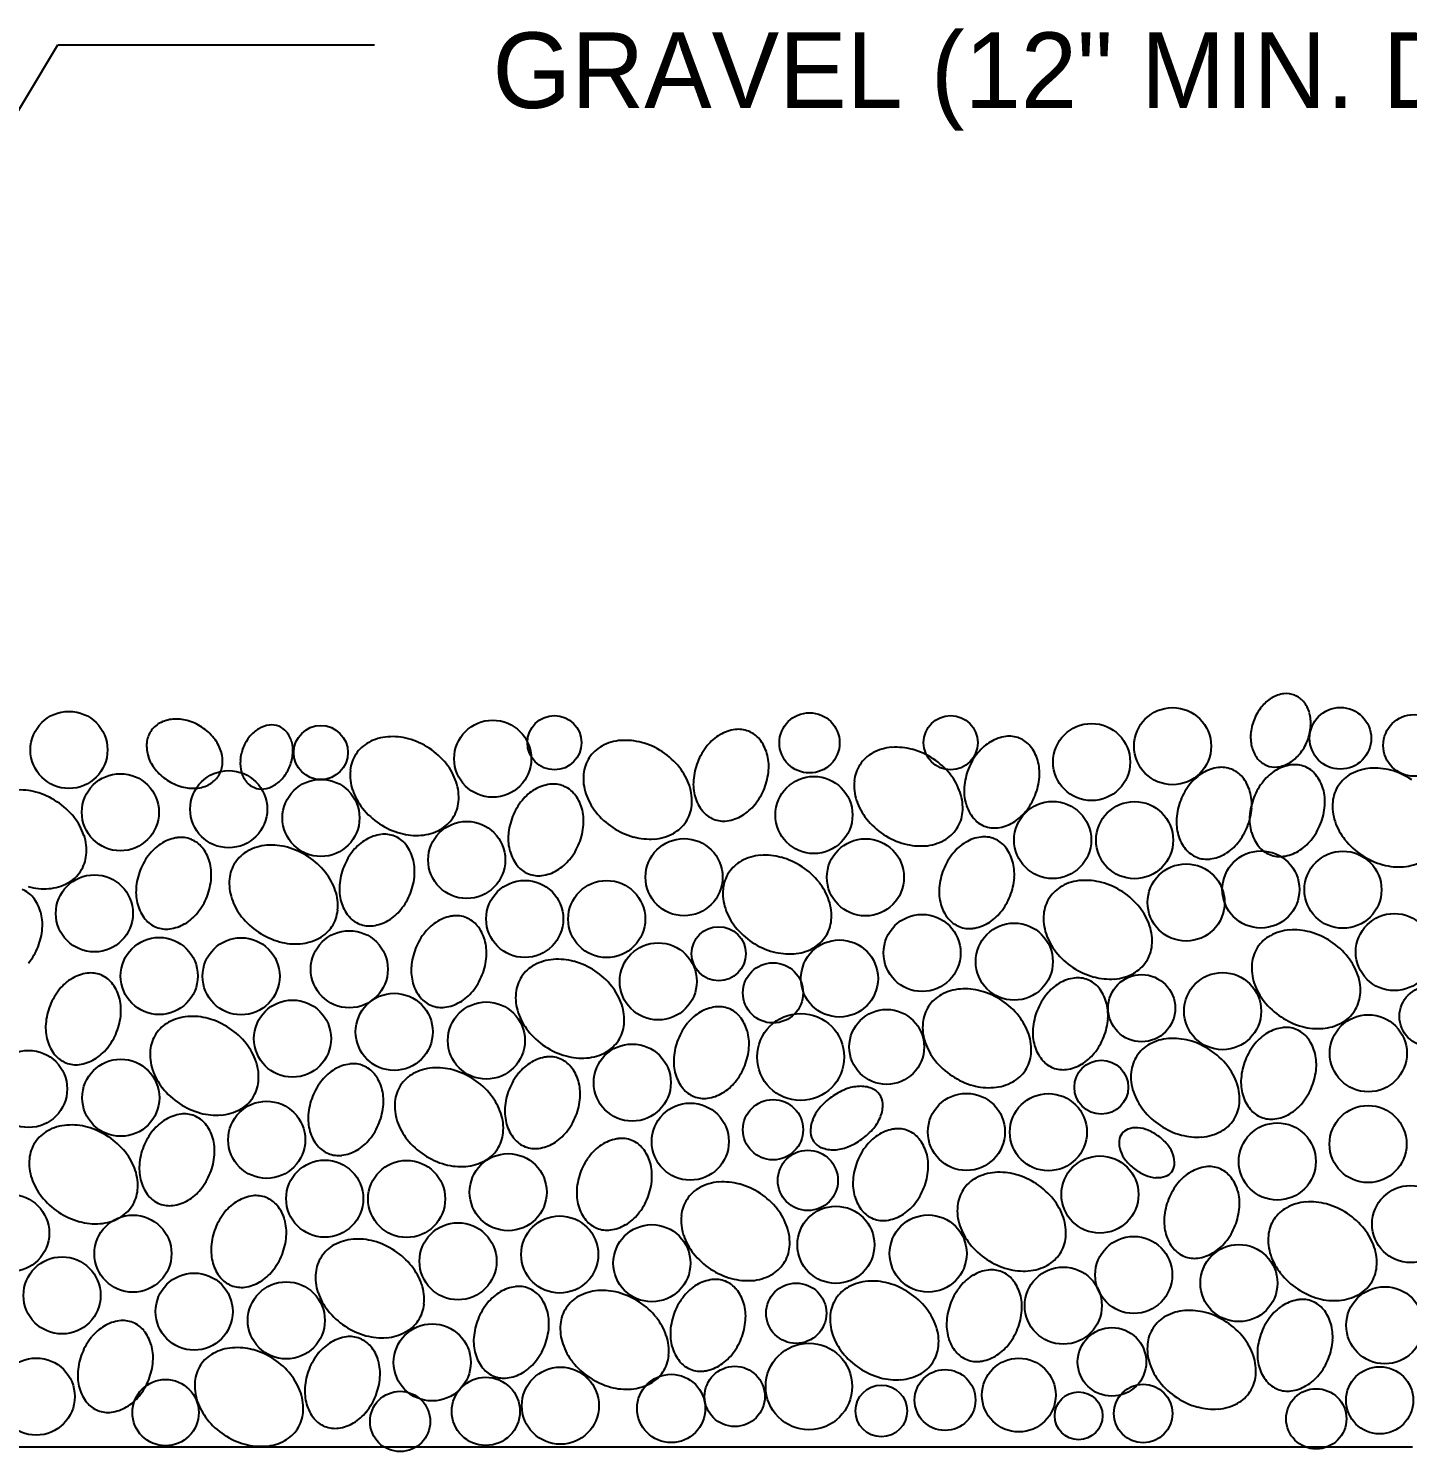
# Paper-space layout 'ESC' of a CAD drawing. Header units: feet, sheet in inches. Extents: x -1.2 to 33.8, y 0.1 to 22.9.
# Drawn here: x 28.803 to 29.802, y 20.035 to 21.064 of the extents above; entities that cross this region are included whole.
import ezdxf

# ---------------------------------------------------------------- set-up
doc = ezdxf.new("R2010")
doc.units = ezdxf.units.FT
doc.header["$MEASUREMENT"] = 0
doc.layers.add('TBLK', color=7, linetype='Continuous')
doc.styles.add('LEROY', font='leroy.shx')

# ---------------------------------------------------------------- blocks, each defined once
blk = doc.blocks.new('ESC DET')
at = {"layer": 'TBLK'}
for p, q in [((30.2502, 21.1832), (30.4774, 21.5611)), ((30.4774, 21.5611), (30.7065, 21.5611)), ((31.4579, 20.5464), (29.067, 20.5464))]:
    blk.add_line(p, q, dxfattribs=at)
for centre, radius in [((30.4854, 21.0509), 0.0279), ((31.0214, 21.056), 0.0218), ((31.2842, 21.0536), 0.0279), ((31.4057, 21.0593), 0.0223), ((30.6677, 21.049), 0.0196), ((30.7921, 21.0445), 0.0279), ((30.8368, 21.0561), 0.0196), ((31.1236, 21.0561), 0.0196), ((31.2256, 21.0421), 0.0279), ((31.459, 21.0542), 0.0223), ((30.5226, 21.0058), 0.0279), ((30.601, 21.008), 0.0279), ((30.6678, 21.0017), 0.0279), ((31.0246, 21.0038), 0.0279), ((31.1974, 20.9857), 0.0279), ((31.2567, 20.9856), 0.0279), ((30.7733, 20.9713), 0.0279), ((30.9306, 20.9588), 0.0279), ((31.0619, 20.9587), 0.0279), ((31.3481, 20.9499), 0.0279), ((31.4075, 20.9497), 0.0279), ((31.294, 20.9405), 0.0279), ((30.5038, 20.9326), 0.0279), ((30.8153, 20.9286), 0.0279), ((30.8746, 20.9285), 0.0279), ((30.9557, 20.9034), 0.0196), ((31.1029, 20.904), 0.0279), ((31.1696, 20.8977), 0.0279), ((31.4447, 20.9046), 0.0279), ((30.5507, 20.8873), 0.0279), ((30.61, 20.8871), 0.0279), ((30.6883, 20.8922), 0.0279), ((31.0431, 20.8855), 0.0279), ((30.9119, 20.8834), 0.0279), ((30.995, 20.8751), 0.0218), ((31.2618, 20.864), 0.0243), ((31.3204, 20.8619), 0.0279), ((30.7208, 20.8469), 0.0279), ((31.4702, 20.8581), 0.0218), ((30.6472, 20.842), 0.0279), ((30.7875, 20.8406), 0.0279), ((31.0773, 20.836), 0.0271), ((31.015, 20.8287), 0.0315), ((31.4259, 20.8314), 0.0279), ((30.4562, 20.8056), 0.0279), ((30.8931, 20.8102), 0.0279), ((30.5229, 20.7992), 0.0279), ((31.2326, 20.8068), 0.0195), ((31.135, 20.7745), 0.0279), ((31.1943, 20.7743), 0.0279), ((30.6285, 20.7688), 0.0279), ((30.9351, 20.7675), 0.0279), ((30.995, 20.7761), 0.0218), ((31.4257, 20.7657), 0.0279), ((31.36, 20.7531), 0.0279), ((30.8033, 20.7309), 0.0279), ((31.0202, 20.7394), 0.0218), ((30.6705, 20.7262), 0.0279), ((30.7298, 20.726), 0.0279), ((31.2316, 20.7292), 0.0279), ((30.4432, 20.7013), 0.0279), ((31.4565, 20.7078), 0.0279), ((31.0405, 20.6928), 0.0279), ((30.5317, 20.6864), 0.0279), ((30.767, 20.6809), 0.0279), ((30.8406, 20.6858), 0.0279), ((30.9073, 20.6795), 0.0279), ((31.1073, 20.6865), 0.0279), ((31.2561, 20.671), 0.0279), ((31.3322, 20.6651), 0.0279), ((30.4804, 20.6562), 0.0279), ((31.2051, 20.6488), 0.0279), ((30.576, 20.6445), 0.0279), ((30.6427, 20.6381), 0.0279), ((31.0118, 20.6433), 0.0218), ((31.4378, 20.6346), 0.0279), ((30.7483, 20.6077), 0.0279), ((31.2403, 20.6081), 0.0248), ((31.021, 20.5903), 0.0313), ((30.4617, 20.583), 0.0279), ((30.8411, 20.5764), 0.0279), ((30.9673, 20.5831), 0.0218), ((31.1729, 20.5841), 0.0267), ((31.4341, 20.5803), 0.0243), ((30.5553, 20.5714), 0.024), ((30.7871, 20.5723), 0.0247), ((30.9213, 20.5744), 0.0247), ((31.1195, 20.5805), 0.022), ((30.7251, 20.565), 0.0218), ((31.0734, 20.5726), 0.0187), ((31.2162, 20.5691), 0.0173), ((31.2629, 20.5708), 0.0212), ((31.3882, 20.5669), 0.0218)]:
    blk.add_circle(centre, radius, dxfattribs=at)
for centre, radius, start, end in [((31.3705, 21.0644), 0.0281, 121.1501, 140.8811), ((31.3675, 21.0695), 0.0222, 96.9668, 121.1501), ((31.3667, 21.0757), 0.0159, 68.3117, 96.9668), ((31.3667, 21.0757), 0.0159, 39.6566, 68.3117), ((31.3766, 21.0594), 0.036, 140.8811, 158.3117), ((31.3619, 21.0717), 0.0222, 15.4734, 39.6566), ((31.3561, 21.0701), 0.0281, 355.7424, 15.4734), ((30.5596, 21.0544), 0.018, 118.6246, 146.5917), ((30.5626, 21.049), 0.0242, 94.5496, 118.6246), ((30.563, 21.0432), 0.03, 74.4989, 94.5496), ((30.561, 21.036), 0.0375, 56.5917, 74.4989), ((30.561, 21.036), 0.0375, 38.6845, 56.5917), ((30.6328, 21.0496), 0.0194, 96.9668, 121.1501), ((30.6321, 21.0551), 0.0139, 68.3117, 96.9668), ((30.6321, 21.0551), 0.0139, 39.6566, 68.3117), ((31.3766, 21.0594), 0.036, 158.3117, 175.7424), ((31.3483, 21.0707), 0.036, 338.3117, 355.7424), ((30.5596, 21.0544), 0.018, 146.5917, 174.5588), ((30.5669, 21.0407), 0.03, 18.6338, 38.6845), ((30.6408, 21.0409), 0.0315, 140.8811, 158.3117), ((30.6355, 21.0452), 0.0246, 121.1501, 140.8811), ((30.6279, 21.0516), 0.0194, 15.4734, 39.6566), ((30.6229, 21.0502), 0.0246, 355.7424, 15.4734), ((30.7189, 21.0259), 0.0346, 94.5496, 118.6246), ((30.7196, 21.0177), 0.0428, 74.4989, 94.5496), ((30.7167, 21.0073), 0.0536, 56.5917, 74.4989), ((30.8877, 21.0233), 0.0346, 94.5496, 118.6246), ((30.8884, 21.015), 0.0428, 74.4989, 94.5496), ((30.9747, 21.0318), 0.0352, 121.1501, 140.8811), ((30.9709, 21.0381), 0.0277, 96.9668, 121.1501), ((30.9699, 21.0459), 0.0199, 68.3117, 96.9668), ((30.9699, 21.0459), 0.0199, 39.6566, 68.3117), ((30.9639, 21.0409), 0.0277, 15.4734, 39.6566), ((31.1707, 21.0267), 0.0352, 121.1501, 140.8811), ((31.1669, 21.0331), 0.0277, 96.9668, 121.1501), ((31.1659, 21.0409), 0.0199, 68.3117, 96.9668), ((31.1659, 21.0409), 0.0199, 39.6566, 68.3117), ((31.3688, 21.06), 0.0281, 175.7424, 195.4734), ((31.3483, 21.0707), 0.036, 320.8811, 338.3117), ((30.5658, 21.0538), 0.0242, 174.5588, 198.6338), ((30.5724, 21.0425), 0.0242, 354.5588, 18.6338), ((30.6408, 21.0409), 0.0315, 158.3117, 175.7424), ((30.616, 21.0507), 0.0315, 338.3117, 355.7424), ((30.7147, 21.0337), 0.0258, 146.5917, 174.5588), ((30.7147, 21.0337), 0.0258, 118.6246, 146.5917), ((30.7167, 21.0073), 0.0536, 38.6845, 56.5917), ((30.8835, 21.031), 0.0258, 118.6246, 146.5917), ((30.8855, 21.0047), 0.0536, 56.5917, 74.4989), ((30.8855, 21.0047), 0.0536, 38.6845, 56.5917), ((30.9823, 21.0256), 0.045, 140.8811, 158.3117), ((30.9567, 21.0389), 0.0352, 355.7424, 15.4734), ((31.0795, 21.026), 0.0258, 118.6246, 146.5917), ((31.0837, 21.0183), 0.0346, 94.5496, 118.6246), ((31.0844, 21.01), 0.0428, 74.4989, 94.5496), ((31.0815, 20.9997), 0.0536, 56.5917, 74.4989), ((31.1783, 21.0206), 0.045, 140.8811, 158.3117), ((31.1599, 21.0359), 0.0277, 15.4734, 39.6566), ((31.3631, 21.0584), 0.0222, 195.4734, 219.6566), ((31.3544, 21.0657), 0.0281, 301.1501, 320.8811), ((30.5712, 21.0556), 0.03, 198.6338, 218.6845), ((30.5771, 21.0604), 0.0375, 218.6845, 236.5917), ((30.5785, 21.0419), 0.018, 326.5917, 354.5588), ((30.634, 21.0414), 0.0246, 175.7424, 195.4734), ((30.616, 21.0507), 0.0315, 320.8811, 338.3117), ((30.7251, 21.0141), 0.0428, 18.6338, 38.6845), ((30.8835, 21.031), 0.0258, 146.5917, 174.5588), ((30.8939, 21.0114), 0.0428, 18.6338, 38.6845), ((30.9823, 21.0256), 0.045, 158.3117, 175.7424), ((30.9469, 21.0396), 0.045, 338.3117, 355.7424), ((31.0795, 21.026), 0.0258, 146.5917, 174.5588), ((31.0815, 20.9997), 0.0536, 38.6845, 56.5917), ((31.1783, 21.0206), 0.045, 158.3117, 175.7424), ((31.1527, 21.0339), 0.0352, 355.7424, 15.4734), ((31.3205, 21.0106), 0.0277, 96.9668, 121.1501), ((31.3195, 21.0184), 0.0199, 68.3117, 96.9668), ((31.3195, 21.0184), 0.0199, 39.6566, 68.3117), ((31.3582, 21.0544), 0.0159, 219.6566, 248.3117), ((31.3773, 21.0061), 0.0352, 121.1501, 140.8811), ((31.3582, 21.0544), 0.0159, 248.3117, 276.9668), ((31.3735, 21.0125), 0.0277, 96.9668, 121.1501), ((31.3575, 21.0606), 0.0222, 276.9668, 301.1501), ((31.3725, 21.0203), 0.0199, 68.3117, 96.9668), ((31.3725, 21.0203), 0.0199, 39.6566, 68.3117), ((31.4301, 21.0031), 0.0346, 94.5496, 118.6246), ((31.4307, 20.9949), 0.0428, 74.4989, 94.5496), ((31.4278, 20.9846), 0.0536, 56.5917, 74.4989), ((30.5771, 21.0604), 0.0375, 236.5917, 254.4989), ((30.5756, 21.0473), 0.0242, 274.5496, 298.6246), ((30.5785, 21.0419), 0.018, 298.6246, 326.5917), ((30.6289, 21.04), 0.0194, 195.4734, 219.6566), ((30.6247, 21.0365), 0.0139, 219.6566, 248.3117), ((30.6213, 21.0464), 0.0246, 301.1501, 320.8811), ((30.7235, 21.0328), 0.0346, 174.5588, 198.6338), ((30.7329, 21.0167), 0.0346, 354.5588, 18.6338), ((30.8369, 20.9985), 0.0277, 96.9668, 121.1501), ((30.8359, 21.0063), 0.0199, 68.3117, 96.9668), ((30.8923, 21.0302), 0.0346, 174.5588, 198.6338), ((30.9725, 21.0263), 0.0352, 175.7424, 195.4734), ((31.0883, 21.0252), 0.0346, 174.5588, 198.6338), ((31.0899, 21.0064), 0.0428, 18.6338, 38.6845), ((31.1429, 21.0346), 0.045, 338.3117, 355.7424), ((31.3319, 20.998), 0.045, 140.8811, 158.3117), ((31.3243, 21.0042), 0.0352, 121.1501, 140.8811), ((31.3135, 21.0134), 0.0277, 15.4734, 39.6566), ((31.3849, 20.9999), 0.045, 140.8811, 158.3117), ((31.3665, 21.0152), 0.0277, 15.4734, 39.6566), ((31.4258, 21.0109), 0.0258, 118.6246, 146.5917), ((30.4501, 20.9791), 0.0428, 74.4989, 94.5496), ((30.4472, 20.9687), 0.0536, 56.5917, 74.4989), ((30.5751, 21.0531), 0.03, 254.4989, 274.5496), ((30.6247, 21.0365), 0.0139, 248.3117, 276.9668), ((30.624, 21.0419), 0.0194, 276.9668, 301.1501), ((30.7313, 21.0355), 0.0428, 198.6338, 218.6845), ((30.8407, 20.9922), 0.0352, 121.1501, 140.8811), ((30.8359, 21.0063), 0.0199, 39.6566, 68.3117), ((30.8299, 21.0013), 0.0277, 15.4734, 39.6566), ((30.9001, 21.0328), 0.0428, 198.6338, 218.6845), ((30.9017, 21.014), 0.0346, 354.5588, 18.6338), ((30.9654, 21.0243), 0.0277, 195.4734, 219.6566), ((30.9469, 21.0396), 0.045, 320.8811, 338.3117), ((31.0977, 21.009), 0.0346, 354.5588, 18.6338), ((31.1685, 21.0213), 0.0352, 175.7424, 195.4734), ((31.1429, 21.0346), 0.045, 320.8811, 338.3117), ((31.3849, 20.9999), 0.045, 158.3117, 175.7424), ((31.3063, 21.0114), 0.0352, 355.7424, 15.4734), ((31.3593, 21.0133), 0.0352, 355.7424, 15.4734), ((31.4258, 21.0109), 0.0258, 146.5917, 174.5588), ((30.4472, 20.9687), 0.0536, 38.6845, 56.5917), ((30.7397, 21.0422), 0.0536, 218.6845, 236.5917), ((30.7417, 21.0159), 0.0258, 326.5917, 354.5588), ((30.8483, 20.986), 0.045, 140.8811, 158.3117), ((30.8227, 20.9993), 0.0352, 355.7424, 15.4734), ((30.9085, 21.0395), 0.0536, 218.6845, 236.5917), ((30.9105, 21.0132), 0.0258, 326.5917, 354.5588), ((30.9593, 21.0193), 0.0199, 219.6566, 248.3117), ((30.9545, 21.0335), 0.0352, 301.1501, 320.8811), ((31.0961, 21.0278), 0.0428, 198.6338, 218.6845), ((31.1065, 21.0082), 0.0258, 326.5917, 354.5588), ((31.1614, 21.0193), 0.0277, 195.4734, 219.6566), ((31.1505, 21.0285), 0.0352, 301.1501, 320.8811), ((31.3319, 20.998), 0.045, 158.3117, 175.7424), ((31.2966, 21.0121), 0.045, 338.3117, 355.7424), ((31.3495, 21.014), 0.045, 338.3117, 355.7424), ((31.4346, 21.0101), 0.0346, 174.5588, 198.6338), ((30.4556, 20.9754), 0.0428, 18.6338, 38.6845), ((30.7397, 21.0422), 0.0536, 236.5917, 254.4989), ((30.7417, 21.0159), 0.0258, 298.6246, 326.5917), ((30.8483, 20.986), 0.045, 158.3117, 175.7424), ((30.8129, 21), 0.045, 338.3117, 355.7424), ((30.9105, 21.0132), 0.0258, 298.6246, 326.5917), ((30.9593, 21.0193), 0.0199, 248.3117, 276.9668), ((30.9584, 21.0271), 0.0277, 276.9668, 301.1501), ((31.1045, 21.0345), 0.0536, 218.6845, 236.5917), ((31.1553, 21.0143), 0.0199, 219.6566, 248.3117), ((31.1553, 21.0143), 0.0199, 248.3117, 276.9668), ((31.1544, 21.0221), 0.0277, 276.9668, 301.1501), ((31.3222, 20.9987), 0.0352, 175.7424, 195.4734), ((31.2966, 21.0121), 0.045, 320.8811, 338.3117), ((31.3751, 21.0006), 0.0352, 175.7424, 195.4734), ((31.3495, 21.014), 0.045, 320.8811, 338.3117), ((31.4424, 21.0127), 0.0428, 198.6338, 218.6845), ((30.4635, 20.9781), 0.0346, 354.5588, 18.6338), ((30.5674, 20.9599), 0.0277, 96.9668, 121.1501), ((30.5664, 20.9677), 0.0199, 68.3117, 96.9668), ((30.5664, 20.9677), 0.0199, 39.6566, 68.3117), ((30.7185, 20.9559), 0.0352, 121.1501, 140.8811), ((30.7146, 20.9622), 0.0277, 96.9668, 121.1501), ((30.7137, 20.97), 0.0199, 68.3117, 96.9668), ((30.7137, 20.97), 0.0199, 39.6566, 68.3117), ((30.7368, 21.0318), 0.0428, 254.4989, 274.5496), ((30.7375, 21.0236), 0.0346, 274.5496, 298.6246), ((30.8385, 20.9867), 0.0352, 175.7424, 195.4734), ((30.9085, 21.0395), 0.0536, 236.5917, 254.4989), ((30.9056, 21.0292), 0.0428, 254.4989, 274.5496), ((30.9063, 21.0209), 0.0346, 274.5496, 298.6246), ((31.1045, 21.0345), 0.0536, 236.5917, 254.4989), ((31.1023, 21.0159), 0.0346, 274.5496, 298.6246), ((31.1065, 21.0082), 0.0258, 298.6246, 326.5917), ((31.1487, 20.9603), 0.0277, 96.9668, 121.1501), ((31.1478, 20.9681), 0.0199, 68.3117, 96.9668), ((31.1478, 20.9681), 0.0199, 39.6566, 68.3117), ((31.315, 20.9968), 0.0277, 195.4734, 219.6566), ((31.368, 20.9987), 0.0277, 195.4734, 219.6566), ((31.3571, 21.0078), 0.0352, 301.1501, 320.8811), ((31.4508, 21.0194), 0.0536, 218.6845, 236.5917), ((30.4722, 20.9772), 0.0258, 326.5917, 354.5588), ((30.5788, 20.9473), 0.045, 140.8811, 158.3117), ((30.5712, 20.9535), 0.0352, 121.1501, 140.8811), ((30.5604, 20.9627), 0.0277, 15.4734, 39.6566), ((30.6272, 20.9551), 0.0258, 118.6246, 146.5917), ((30.6314, 20.9474), 0.0346, 94.5496, 118.6246), ((30.6321, 20.9392), 0.0428, 74.4989, 94.5496), ((30.6292, 20.9288), 0.0536, 56.5917, 74.4989), ((30.7261, 20.9497), 0.045, 140.8811, 158.3117), ((30.7076, 20.965), 0.0277, 15.4734, 39.6566), ((30.8314, 20.9847), 0.0277, 195.4734, 219.6566), ((30.8129, 21), 0.045, 320.8811, 338.3117), ((30.9887, 20.9402), 0.0346, 94.5496, 118.6246), ((30.9894, 20.9319), 0.0428, 74.4989, 94.5496), ((31.1016, 21.0242), 0.0428, 254.4989, 274.5496), ((31.1602, 20.9477), 0.045, 140.8811, 158.3117), ((31.1526, 20.9539), 0.0352, 121.1501, 140.8811), ((31.1417, 20.9631), 0.0277, 15.4734, 39.6566), ((31.309, 20.9917), 0.0199, 219.6566, 248.3117), ((31.308, 20.9995), 0.0277, 276.9668, 301.1501), ((31.3042, 21.0059), 0.0352, 301.1501, 320.8811), ((31.3619, 20.9936), 0.0199, 219.6566, 248.3117), ((31.3619, 20.9936), 0.0199, 248.3117, 276.9668), ((31.361, 21.0014), 0.0277, 276.9668, 301.1501), ((31.4508, 21.0194), 0.0536, 236.5917, 254.4989), ((30.5532, 20.9607), 0.0352, 355.7424, 15.4734), ((30.6272, 20.9551), 0.0258, 146.5917, 174.5588), ((30.6292, 20.9288), 0.0536, 38.6845, 56.5917), ((30.7261, 20.9497), 0.045, 158.3117, 175.7424), ((30.7004, 20.963), 0.0352, 355.7424, 15.4734), ((30.8253, 20.9797), 0.0199, 219.6566, 248.3117), ((30.8205, 20.9939), 0.0352, 301.1501, 320.8811), ((30.9845, 20.9479), 0.0258, 118.6246, 146.5917), ((30.9865, 20.9216), 0.0536, 56.5917, 74.4989), ((30.9865, 20.9216), 0.0536, 38.6845, 56.5917), ((31.1602, 20.9477), 0.045, 158.3117, 175.7424), ((31.1345, 20.9611), 0.0352, 355.7424, 15.4734), ((31.309, 20.9917), 0.0199, 248.3117, 276.9668), ((31.448, 21.009), 0.0428, 254.4989, 274.5496), ((31.4486, 21.0008), 0.0346, 274.5496, 298.6246), ((30.468, 20.985), 0.0346, 274.5496, 298.6246), ((30.4722, 20.9772), 0.0258, 298.6246, 326.5917), ((30.5788, 20.9473), 0.045, 158.3117, 175.7424), ((30.5435, 20.9614), 0.045, 338.3117, 355.7424), ((30.636, 20.9543), 0.0346, 174.5588, 198.6338), ((30.6376, 20.9355), 0.0428, 18.6338, 38.6845), ((30.6907, 20.9638), 0.045, 338.3117, 355.7424), ((30.8253, 20.9797), 0.0199, 248.3117, 276.9668), ((30.8244, 20.9875), 0.0277, 276.9668, 301.1501), ((30.9845, 20.9479), 0.0258, 146.5917, 174.5588), ((30.9949, 20.9283), 0.0428, 18.6338, 38.6845), ((31.1248, 20.9618), 0.045, 338.3117, 355.7424), ((31.2208, 20.922), 0.0346, 94.5496, 118.6246), ((31.2215, 20.9137), 0.0428, 74.4989, 94.5496), ((31.2186, 20.9034), 0.0536, 56.5917, 74.4989), ((30.4442, 20.9314), 0.0199, 39.6566, 68.3117), ((30.4674, 20.9932), 0.0428, 254.4989, 274.5496), ((30.4381, 20.9264), 0.0277, 15.4734, 39.6566), ((30.5691, 20.9481), 0.0352, 175.7424, 195.4734), ((30.5435, 20.9614), 0.045, 320.8811, 338.3117), ((30.6454, 20.9382), 0.0346, 354.5588, 18.6338), ((30.7163, 20.9504), 0.0352, 175.7424, 195.4734), ((30.6907, 20.9638), 0.045, 320.8811, 338.3117), ((30.9933, 20.9471), 0.0346, 174.5588, 198.6338), ((31.1504, 20.9485), 0.0352, 175.7424, 195.4734), ((31.1248, 20.9618), 0.045, 320.8811, 338.3117), ((31.2166, 20.9297), 0.0258, 146.5917, 174.5588), ((31.2166, 20.9297), 0.0258, 118.6246, 146.5917), ((31.2186, 20.9034), 0.0536, 38.6845, 56.5917), ((30.431, 20.9244), 0.0352, 355.7424, 15.4734), ((30.5619, 20.9461), 0.0277, 195.4734, 219.6566), ((30.6438, 20.9569), 0.0428, 198.6338, 218.6845), ((30.6542, 20.9373), 0.0258, 326.5917, 354.5588), ((30.7091, 20.9484), 0.0277, 195.4734, 219.6566), ((30.6983, 20.9576), 0.0352, 301.1501, 320.8811), ((31.0011, 20.9497), 0.0428, 198.6338, 218.6845), ((31.0027, 20.9309), 0.0346, 354.5588, 18.6338), ((31.1432, 20.9465), 0.0277, 195.4734, 219.6566), ((31.1324, 20.9556), 0.0352, 301.1501, 320.8811), ((31.227, 20.9101), 0.0428, 18.6338, 38.6845), ((30.5559, 20.9411), 0.0199, 219.6566, 248.3117), ((30.5549, 20.9489), 0.0277, 276.9668, 301.1501), ((30.5511, 20.9552), 0.0352, 301.1501, 320.8811), ((30.6522, 20.9637), 0.0536, 218.6845, 236.5917), ((30.6542, 20.9373), 0.0258, 298.6246, 326.5917), ((30.7031, 20.9434), 0.0199, 219.6566, 248.3117), ((30.7031, 20.9434), 0.0199, 248.3117, 276.9668), ((30.7021, 20.9512), 0.0277, 276.9668, 301.1501), ((30.7705, 20.8968), 0.0352, 121.1501, 140.8811), ((30.7666, 20.9032), 0.0277, 96.9668, 121.1501), ((30.7657, 20.911), 0.0199, 68.3117, 96.9668), ((30.7657, 20.911), 0.0199, 39.6566, 68.3117), ((30.7596, 20.906), 0.0277, 15.4734, 39.6566), ((31.0095, 20.9564), 0.0536, 218.6845, 236.5917), ((31.0115, 20.9301), 0.0258, 326.5917, 354.5588), ((31.1372, 20.9415), 0.0199, 219.6566, 248.3117), ((31.1372, 20.9415), 0.0199, 248.3117, 276.9668), ((31.1362, 20.9493), 0.0277, 276.9668, 301.1501), ((31.2254, 20.9289), 0.0346, 174.5588, 198.6338), ((31.2348, 20.9127), 0.0346, 354.5588, 18.6338), ((30.4212, 20.9251), 0.045, 338.3117, 355.7424), ((30.5559, 20.9411), 0.0199, 248.3117, 276.9668), ((30.6522, 20.9637), 0.0536, 236.5917, 254.4989), ((30.65, 20.9451), 0.0346, 274.5496, 298.6246), ((30.7781, 20.8906), 0.045, 140.8811, 158.3117), ((30.7524, 20.904), 0.0352, 355.7424, 15.4734), ((31.0115, 20.9301), 0.0258, 298.6246, 326.5917), ((31.2332, 20.9315), 0.0428, 198.6338, 218.6845), ((31.3673, 20.8939), 0.0258, 118.6246, 146.5917), ((31.3716, 20.8861), 0.0346, 94.5496, 118.6246), ((31.3722, 20.8779), 0.0428, 74.4989, 94.5496), ((31.3693, 20.8675), 0.0536, 56.5917, 74.4989), ((30.4212, 20.9251), 0.045, 320.8811, 338.3117), ((30.6493, 20.9533), 0.0428, 254.4989, 274.5496), ((30.7781, 20.8906), 0.045, 158.3117, 175.7424), ((31.0095, 20.9564), 0.0536, 236.5917, 254.4989), ((31.0066, 20.9461), 0.0428, 254.4989, 274.5496), ((31.0073, 20.9378), 0.0346, 274.5496, 298.6246), ((31.2416, 20.9382), 0.0536, 218.6845, 236.5917), ((31.2436, 20.9119), 0.0258, 326.5917, 354.5588), ((31.3673, 20.8939), 0.0258, 146.5917, 174.5588), ((31.3693, 20.8675), 0.0536, 38.6845, 56.5917), ((30.7683, 20.8914), 0.0352, 175.7424, 195.4734), ((30.7427, 20.9047), 0.045, 338.3117, 355.7424), ((30.8345, 20.8726), 0.0258, 118.6246, 146.5917), ((30.8387, 20.8648), 0.0346, 94.5496, 118.6246), ((30.8394, 20.8566), 0.0428, 74.4989, 94.5496), ((30.8365, 20.8463), 0.0536, 56.5917, 74.4989), ((31.2416, 20.9382), 0.0536, 236.5917, 254.4989), ((31.2436, 20.9119), 0.0258, 298.6246, 326.5917), ((31.3761, 20.893), 0.0346, 174.5588, 198.6338), ((31.3777, 20.8743), 0.0428, 18.6338, 38.6845), ((30.5059, 20.8555), 0.0352, 121.1501, 140.8811), ((30.502, 20.8618), 0.0277, 96.9668, 121.1501), ((30.501, 20.8696), 0.0199, 68.3117, 96.9668), ((30.501, 20.8696), 0.0199, 39.6566, 68.3117), ((30.495, 20.8646), 0.0277, 15.4734, 39.6566), ((30.7611, 20.8894), 0.0277, 195.4734, 219.6566), ((30.7427, 20.9047), 0.045, 320.8811, 338.3117), ((30.8345, 20.8726), 0.0258, 146.5917, 174.5588), ((30.8365, 20.8463), 0.0536, 38.6845, 56.5917), ((31.2204, 20.8519), 0.0352, 121.1501, 140.8811), ((31.2165, 20.8583), 0.0277, 96.9668, 121.1501), ((31.2155, 20.8661), 0.0199, 68.3117, 96.9668), ((31.2155, 20.8661), 0.0199, 39.6566, 68.3117), ((31.2387, 20.9279), 0.0428, 254.4989, 274.5496), ((31.2394, 20.9196), 0.0346, 274.5496, 298.6246), ((31.3839, 20.8957), 0.0428, 198.6338, 218.6845), ((31.3856, 20.8769), 0.0346, 354.5588, 18.6338), ((30.5135, 20.8493), 0.045, 140.8811, 158.3117), ((30.4878, 20.8626), 0.0352, 355.7424, 15.4734), ((30.7551, 20.8844), 0.0199, 219.6566, 248.3117), ((30.7503, 20.8985), 0.0352, 301.1501, 320.8811), ((30.8433, 20.8718), 0.0346, 174.5588, 198.6338), ((30.8449, 20.853), 0.0428, 18.6338, 38.6845), ((31.1291, 20.8511), 0.0258, 118.6246, 146.5917), ((31.1333, 20.8434), 0.0346, 94.5496, 118.6246), ((31.134, 20.8352), 0.0428, 74.4989, 94.5496), ((31.1311, 20.8248), 0.0536, 56.5917, 74.4989), ((31.228, 20.8457), 0.045, 140.8811, 158.3117), ((31.2095, 20.861), 0.0277, 15.4734, 39.6566), ((31.3943, 20.8761), 0.0258, 326.5917, 354.5588), ((30.5135, 20.8493), 0.045, 158.3117, 175.7424), ((30.7551, 20.8844), 0.0199, 248.3117, 276.9668), ((30.7541, 20.8922), 0.0277, 276.9668, 301.1501), ((30.8527, 20.8556), 0.0346, 354.5588, 18.6338), ((30.9605, 20.8311), 0.0352, 121.1501, 140.8811), ((30.9566, 20.8374), 0.0277, 96.9668, 121.1501), ((30.9557, 20.8452), 0.0199, 68.3117, 96.9668), ((30.9557, 20.8452), 0.0199, 39.6566, 68.3117), ((31.1291, 20.8511), 0.0258, 146.5917, 174.5588), ((31.1311, 20.8248), 0.0536, 38.6845, 56.5917), ((31.228, 20.8457), 0.045, 158.3117, 175.7424), ((31.2023, 20.8591), 0.0352, 355.7424, 15.4734), ((31.3923, 20.9024), 0.0536, 218.6845, 236.5917), ((31.3943, 20.8761), 0.0258, 298.6246, 326.5917), ((30.5037, 20.85), 0.0352, 175.7424, 195.4734), ((30.4781, 20.8633), 0.045, 338.3117, 355.7424), ((30.5699, 20.8312), 0.0258, 118.6246, 146.5917), ((30.5741, 20.8235), 0.0346, 94.5496, 118.6246), ((30.5748, 20.8153), 0.0428, 74.4989, 94.5496), ((30.5719, 20.8049), 0.0536, 56.5917, 74.4989), ((30.8511, 20.8744), 0.0428, 198.6338, 218.6845), ((30.8615, 20.8548), 0.0258, 326.5917, 354.5588), ((30.9681, 20.8249), 0.045, 140.8811, 158.3117), ((30.9496, 20.8402), 0.0277, 15.4734, 39.6566), ((31.1379, 20.8503), 0.0346, 174.5588, 198.6338), ((31.1395, 20.8315), 0.0428, 18.6338, 38.6845), ((31.1926, 20.8598), 0.045, 338.3117, 355.7424), ((31.3923, 20.9024), 0.0536, 236.5917, 254.4989), ((31.3901, 20.8838), 0.0346, 274.5496, 298.6246), ((30.4965, 20.848), 0.0277, 195.4734, 219.6566), ((30.4781, 20.8633), 0.045, 320.8811, 338.3117), ((30.5699, 20.8312), 0.0258, 146.5917, 174.5588), ((30.5719, 20.8049), 0.0536, 38.6845, 56.5917), ((30.8595, 20.8811), 0.0536, 218.6845, 236.5917), ((30.8615, 20.8548), 0.0258, 298.6246, 326.5917), ((30.9681, 20.8249), 0.045, 158.3117, 175.7424), ((30.9425, 20.8382), 0.0352, 355.7424, 15.4734), ((31.1473, 20.8342), 0.0346, 354.5588, 18.6338), ((31.2182, 20.8464), 0.0352, 175.7424, 195.4734), ((31.1926, 20.8598), 0.045, 320.8811, 338.3117), ((31.2841, 20.8076), 0.0346, 94.5496, 118.6246), ((31.2847, 20.7993), 0.0428, 74.4989, 94.5496), ((31.2819, 20.789), 0.0536, 56.5917, 74.4989), ((31.3711, 20.8161), 0.0352, 121.1501, 140.8811), ((31.3672, 20.8224), 0.0277, 96.9668, 121.1501), ((31.3663, 20.8302), 0.0199, 68.3117, 96.9668), ((31.3663, 20.8302), 0.0199, 39.6566, 68.3117), ((31.3895, 20.892), 0.0428, 254.4989, 274.5496), ((31.3602, 20.8252), 0.0277, 15.4734, 39.6566), ((30.4905, 20.843), 0.0199, 219.6566, 248.3117), ((30.4857, 20.8572), 0.0352, 301.1501, 320.8811), ((30.5787, 20.8304), 0.0346, 174.5588, 198.6338), ((30.5803, 20.8116), 0.0428, 18.6338, 38.6845), ((30.8595, 20.8811), 0.0536, 236.5917, 254.4989), ((30.8573, 20.8625), 0.0346, 274.5496, 298.6246), ((30.9327, 20.839), 0.045, 338.3117, 355.7424), ((31.1457, 20.8529), 0.0428, 198.6338, 218.6845), ((31.1561, 20.8333), 0.0258, 326.5917, 354.5588), ((31.211, 20.8445), 0.0277, 195.4734, 219.6566), ((31.2002, 20.8536), 0.0352, 301.1501, 320.8811), ((31.2799, 20.8153), 0.0258, 118.6246, 146.5917), ((31.2819, 20.789), 0.0536, 38.6845, 56.5917), ((31.3787, 20.8099), 0.045, 140.8811, 158.3117), ((31.3531, 20.8232), 0.0352, 355.7424, 15.4734), ((30.4905, 20.843), 0.0199, 248.3117, 276.9668), ((30.4895, 20.8508), 0.0277, 276.9668, 301.1501), ((30.5881, 20.8143), 0.0346, 354.5588, 18.6338), ((30.692, 20.7961), 0.0277, 96.9668, 121.1501), ((30.6911, 20.8039), 0.0199, 68.3117, 96.9668), ((30.6911, 20.8039), 0.0199, 39.6566, 68.3117), ((30.7512, 20.7863), 0.0346, 94.5496, 118.6246), ((30.7519, 20.7781), 0.0428, 74.4989, 94.5496), ((30.8382, 20.7948), 0.0352, 121.1501, 140.8811), ((30.8344, 20.8012), 0.0277, 96.9668, 121.1501), ((30.8334, 20.809), 0.0199, 68.3117, 96.9668), ((30.8334, 20.809), 0.0199, 39.6566, 68.3117), ((30.8566, 20.8707), 0.0428, 254.4989, 274.5496), ((30.8274, 20.8039), 0.0277, 15.4734, 39.6566), ((30.9583, 20.8256), 0.0352, 175.7424, 195.4734), ((30.9327, 20.839), 0.045, 320.8811, 338.3117), ((31.1541, 20.8597), 0.0536, 218.6845, 236.5917), ((31.205, 20.8394), 0.0199, 219.6566, 248.3117), ((31.205, 20.8394), 0.0199, 248.3117, 276.9668), ((31.204, 20.8472), 0.0277, 276.9668, 301.1501), ((31.2799, 20.8153), 0.0258, 146.5917, 174.5588), ((31.2903, 20.7957), 0.0428, 18.6338, 38.6845), ((31.3787, 20.8099), 0.045, 158.3117, 175.7424), ((31.3433, 20.824), 0.045, 338.3117, 355.7424), ((30.5865, 20.833), 0.0428, 198.6338, 218.6845), ((30.5969, 20.8134), 0.0258, 326.5917, 354.5588), ((30.7035, 20.7835), 0.045, 140.8811, 158.3117), ((30.6959, 20.7897), 0.0352, 121.1501, 140.8811), ((30.685, 20.7989), 0.0277, 15.4734, 39.6566), ((30.747, 20.794), 0.0258, 118.6246, 146.5917), ((30.749, 20.7677), 0.0536, 56.5917, 74.4989), ((30.749, 20.7677), 0.0536, 38.6845, 56.5917), ((30.8458, 20.7886), 0.045, 140.8811, 158.3117), ((30.8202, 20.802), 0.0352, 355.7424, 15.4734), ((30.9512, 20.8236), 0.0277, 195.4734, 219.6566), ((30.9403, 20.8328), 0.0352, 301.1501, 320.8811), ((31.1541, 20.8597), 0.0536, 236.5917, 254.4989), ((31.1519, 20.8411), 0.0346, 274.5496, 298.6246), ((31.1561, 20.8333), 0.0258, 298.6246, 326.5917), ((31.2886, 20.8145), 0.0346, 174.5588, 198.6338), ((31.3689, 20.8106), 0.0352, 175.7424, 195.4734), ((30.5949, 20.8398), 0.0536, 218.6845, 236.5917), ((30.7035, 20.7835), 0.045, 158.3117, 175.7424), ((30.6779, 20.7969), 0.0352, 355.7424, 15.4734), ((30.747, 20.794), 0.0258, 146.5917, 174.5588), ((30.7574, 20.7744), 0.0428, 18.6338, 38.6845), ((30.8458, 20.7886), 0.045, 158.3117, 175.7424), ((30.9451, 20.8186), 0.0199, 219.6566, 248.3117), ((30.9451, 20.8186), 0.0199, 248.3117, 276.9668), ((30.9442, 20.8264), 0.0277, 276.9668, 301.1501), ((31.0637, 20.7632), 0.0451, 125.869, 140.8482), ((31.0637, 20.7632), 0.0451, 110.8898, 125.869), ((31.0589, 20.7757), 0.0318, 93.0087, 110.8898), ((31.0584, 20.7855), 0.022, 68.539, 93.0087), ((31.0619, 20.7943), 0.0125, 35.869, 68.539), ((31.0619, 20.7943), 0.0125, 3.199, 35.869), ((31.1512, 20.8493), 0.0428, 254.4989, 274.5496), ((31.2965, 20.8171), 0.0428, 198.6338, 218.6845), ((31.2981, 20.7983), 0.0346, 354.5588, 18.6338), ((31.3618, 20.8086), 0.0277, 195.4734, 219.6566), ((31.3433, 20.824), 0.045, 320.8811, 338.3117), ((30.5949, 20.8398), 0.0536, 236.5917, 254.4989), ((30.5927, 20.8212), 0.0346, 274.5496, 298.6246), ((30.5969, 20.8134), 0.0258, 298.6246, 326.5917), ((30.6681, 20.7976), 0.045, 338.3117, 355.7424), ((30.7558, 20.7932), 0.0346, 174.5588, 198.6338), ((30.8361, 20.7893), 0.0352, 175.7424, 195.4734), ((30.8105, 20.8027), 0.045, 338.3117, 355.7424), ((31.0533, 20.7717), 0.0318, 140.8482, 158.7294), ((31.0524, 20.7938), 0.022, 338.7294, 3.199), ((31.3049, 20.8238), 0.0536, 218.6845, 236.5917), ((31.3069, 20.7975), 0.0258, 326.5917, 354.5588), ((31.3557, 20.8036), 0.0199, 219.6566, 248.3117), ((31.3509, 20.8178), 0.0352, 301.1501, 320.8811), ((30.4866, 20.7449), 0.0346, 94.5496, 118.6246), ((30.4873, 20.7367), 0.0428, 74.4989, 94.5496), ((30.5736, 20.7534), 0.0352, 121.1501, 140.8811), ((30.5698, 20.7598), 0.0277, 96.9668, 121.1501), ((30.5688, 20.7676), 0.0199, 68.3117, 96.9668), ((30.5688, 20.7676), 0.0199, 39.6566, 68.3117), ((30.592, 20.8294), 0.0428, 254.4989, 274.5496), ((30.5628, 20.7626), 0.0277, 15.4734, 39.6566), ((30.6937, 20.7843), 0.0352, 175.7424, 195.4734), ((30.6681, 20.7976), 0.045, 320.8811, 338.3117), ((30.7636, 20.7958), 0.0428, 198.6338, 218.6845), ((30.7652, 20.7771), 0.0346, 354.5588, 18.6338), ((30.8289, 20.7874), 0.0277, 195.4734, 219.6566), ((30.8105, 20.8027), 0.045, 320.8811, 338.3117), ((31.0442, 20.7752), 0.022, 158.7294, 183.199), ((31.0433, 20.7973), 0.0318, 320.8482, 338.7294), ((31.3049, 20.8238), 0.0536, 236.5917, 254.4989), ((31.3069, 20.7975), 0.0258, 298.6246, 326.5917), ((31.3557, 20.8036), 0.0199, 248.3117, 276.9668), ((31.3548, 20.8114), 0.0277, 276.9668, 301.1501), ((30.4824, 20.7527), 0.0258, 118.6246, 146.5917), ((30.4844, 20.7263), 0.0536, 56.5917, 74.4989), ((30.4844, 20.7263), 0.0536, 38.6845, 56.5917), ((30.5812, 20.7473), 0.045, 140.8811, 158.3117), ((30.5556, 20.7606), 0.0352, 355.7424, 15.4734), ((30.6865, 20.7823), 0.0277, 195.4734, 219.6566), ((30.6757, 20.7914), 0.0352, 301.1501, 320.8811), ((30.772, 20.8026), 0.0536, 218.6845, 236.5917), ((30.774, 20.7762), 0.0258, 326.5917, 354.5588), ((30.8229, 20.7823), 0.0199, 219.6566, 248.3117), ((30.8181, 20.7965), 0.0352, 301.1501, 320.8811), ((30.8864, 20.7421), 0.0277, 96.9668, 121.1501), ((30.8854, 20.7499), 0.0199, 68.3117, 96.9668), ((31.0347, 20.7747), 0.0125, 183.199, 215.869), ((31.0329, 20.8058), 0.0451, 290.8898, 305.869), ((31.0329, 20.8058), 0.0451, 305.869, 320.8482), ((31.0902, 20.7427), 0.0352, 121.1501, 140.8811), ((31.0863, 20.7491), 0.0277, 96.9668, 121.1501), ((31.0854, 20.7569), 0.0199, 68.3117, 96.9668), ((31.0854, 20.7569), 0.0199, 39.6566, 68.3117), ((31.0793, 20.7518), 0.0277, 15.4734, 39.6566), ((31.2553, 20.7672), 0.00982, 142.7274, 175.2468), ((31.2553, 20.7672), 0.00982, 110.208, 142.7274), ((31.2578, 20.7604), 0.0171, 85.7391, 110.208), ((31.2573, 20.7529), 0.0246, 67.7896, 85.7391), ((31.2534, 20.7434), 0.0348, 52.7274, 67.7896), ((31.2534, 20.7434), 0.0348, 37.6651, 52.7274), ((31.302, 20.8135), 0.0428, 254.4989, 274.5496), ((31.3026, 20.8052), 0.0346, 274.5496, 298.6246), ((30.4824, 20.7527), 0.0258, 146.5917, 174.5588), ((30.4928, 20.7331), 0.0428, 18.6338, 38.6845), ((30.5812, 20.7473), 0.045, 158.3117, 175.7424), ((30.6805, 20.7773), 0.0199, 219.6566, 248.3117), ((30.6805, 20.7773), 0.0199, 248.3117, 276.9668), ((30.6795, 20.7851), 0.0277, 276.9668, 301.1501), ((30.774, 20.7762), 0.0258, 298.6246, 326.5917), ((30.8229, 20.7823), 0.0199, 248.3117, 276.9668), ((30.8219, 20.7901), 0.0277, 276.9668, 301.1501), ((30.8902, 20.7357), 0.0352, 121.1501, 140.8811), ((30.8854, 20.7499), 0.0199, 39.6566, 68.3117), ((30.8794, 20.7449), 0.0277, 15.4734, 39.6566), ((31.0347, 20.7747), 0.0125, 215.869, 248.539), ((31.0382, 20.7836), 0.022, 248.539, 273.0087), ((31.0377, 20.7933), 0.0318, 273.0087, 290.8898), ((31.0978, 20.7365), 0.045, 140.8811, 158.3117), ((31.0722, 20.7499), 0.0352, 355.7424, 15.4734), ((31.2626, 20.7666), 0.0171, 175.2468, 199.7156), ((31.2696, 20.7691), 0.0246, 199.7156, 217.6651), ((31.2615, 20.7497), 0.0246, 19.7156, 37.6651), ((30.4912, 20.7518), 0.0346, 174.5588, 198.6338), ((30.5715, 20.748), 0.0352, 175.7424, 195.4734), ((30.5458, 20.7613), 0.045, 338.3117, 355.7424), ((30.772, 20.8026), 0.0536, 236.5917, 254.4989), ((30.7691, 20.7922), 0.0428, 254.4989, 274.5496), ((30.7698, 20.784), 0.0346, 274.5496, 298.6246), ((30.8978, 20.7295), 0.045, 140.8811, 158.3117), ((30.8722, 20.7429), 0.0352, 355.7424, 15.4734), ((31.0978, 20.7365), 0.045, 158.3117, 175.7424), ((31.2777, 20.7754), 0.0348, 217.6651, 232.7274), ((31.2758, 20.7516), 0.00982, 322.7274, 355.2468), ((31.2685, 20.7522), 0.0171, 355.2468, 19.7156), ((31.3116, 20.7217), 0.0277, 96.9668, 121.1501), ((31.3107, 20.7295), 0.0199, 68.3117, 96.9668), ((31.3107, 20.7295), 0.0199, 39.6566, 68.3117), ((30.499, 20.7545), 0.0428, 198.6338, 218.6845), ((30.5006, 20.7357), 0.0346, 354.5588, 18.6338), ((30.5643, 20.746), 0.0277, 195.4734, 219.6566), ((30.5458, 20.7613), 0.045, 320.8811, 338.3117), ((30.8978, 20.7295), 0.045, 158.3117, 175.7424), ((30.8625, 20.7436), 0.045, 338.3117, 355.7424), ((30.9585, 20.7038), 0.0346, 94.5496, 118.6246), ((30.9592, 20.6955), 0.0428, 74.4989, 94.5496), ((31.088, 20.7372), 0.0352, 175.7424, 195.4734), ((31.0624, 20.7506), 0.045, 338.3117, 355.7424), ((31.1542, 20.7185), 0.0258, 118.6246, 146.5917), ((31.1584, 20.7107), 0.0346, 94.5496, 118.6246), ((31.1591, 20.7025), 0.0428, 74.4989, 94.5496), ((31.1562, 20.6921), 0.0536, 56.5917, 74.4989), ((31.2777, 20.7754), 0.0348, 232.7274, 247.7896), ((31.2738, 20.7659), 0.0246, 247.7896, 265.7391), ((31.2733, 20.7585), 0.0171, 265.7391, 290.208), ((31.2758, 20.7516), 0.00982, 290.208, 322.7274), ((31.3155, 20.7154), 0.0352, 121.1501, 140.8811), ((31.3046, 20.7245), 0.0277, 15.4734, 39.6566), ((30.5074, 20.7612), 0.0536, 218.6845, 236.5917), ((30.5094, 20.7349), 0.0258, 326.5917, 354.5588), ((30.5582, 20.741), 0.0199, 219.6566, 248.3117), ((30.5534, 20.7551), 0.0352, 301.1501, 320.8811), ((30.6218, 20.7007), 0.0277, 96.9668, 121.1501), ((30.6208, 20.7085), 0.0199, 68.3117, 96.9668), ((30.8881, 20.7303), 0.0352, 175.7424, 195.4734), ((30.9543, 20.7115), 0.0258, 118.6246, 146.5917), ((30.9563, 20.6852), 0.0536, 56.5917, 74.4989), ((30.9563, 20.6852), 0.0536, 38.6845, 56.5917), ((31.0809, 20.7352), 0.0277, 195.4734, 219.6566), ((31.0624, 20.7506), 0.045, 320.8811, 338.3117), ((31.1542, 20.7185), 0.0258, 146.5917, 174.5588), ((31.1562, 20.6921), 0.0536, 38.6845, 56.5917), ((31.3231, 20.7092), 0.045, 140.8811, 158.3117), ((31.2975, 20.7225), 0.0352, 355.7424, 15.4734), ((30.5094, 20.7349), 0.0258, 298.6246, 326.5917), ((30.5582, 20.741), 0.0199, 248.3117, 276.9668), ((30.5573, 20.7488), 0.0277, 276.9668, 301.1501), ((30.6256, 20.6944), 0.0352, 121.1501, 140.8811), ((30.6208, 20.7085), 0.0199, 39.6566, 68.3117), ((30.6148, 20.7035), 0.0277, 15.4734, 39.6566), ((30.8809, 20.7283), 0.0277, 195.4734, 219.6566), ((30.8625, 20.7436), 0.045, 320.8811, 338.3117), ((30.9543, 20.7115), 0.0258, 146.5917, 174.5588), ((30.9647, 20.6919), 0.0428, 18.6338, 38.6845), ((31.0748, 20.7302), 0.0199, 219.6566, 248.3117), ((31.07, 20.7444), 0.0352, 301.1501, 320.8811), ((31.163, 20.7176), 0.0346, 174.5588, 198.6338), ((31.1646, 20.6989), 0.0428, 18.6338, 38.6845), ((31.3231, 20.7092), 0.045, 158.3117, 175.7424), ((31.2877, 20.7233), 0.045, 338.3117, 355.7424), ((31.3792, 20.6971), 0.0258, 118.6246, 146.5917), ((31.3834, 20.6893), 0.0346, 94.5496, 118.6246), ((31.3841, 20.6811), 0.0428, 74.4989, 94.5496), ((31.3812, 20.6707), 0.0536, 56.5917, 74.4989), ((30.5074, 20.7612), 0.0536, 236.5917, 254.4989), ((30.5045, 20.7508), 0.0428, 254.4989, 274.5496), ((30.5052, 20.7426), 0.0346, 274.5496, 298.6246), ((30.6332, 20.6882), 0.045, 140.8811, 158.3117), ((30.6076, 20.7015), 0.0352, 355.7424, 15.4734), ((30.8749, 20.7233), 0.0199, 219.6566, 248.3117), ((30.8739, 20.7311), 0.0277, 276.9668, 301.1501), ((30.8701, 20.7374), 0.0352, 301.1501, 320.8811), ((30.9631, 20.7107), 0.0346, 174.5588, 198.6338), ((31.0748, 20.7302), 0.0199, 248.3117, 276.9668), ((31.0738, 20.738), 0.0277, 276.9668, 301.1501), ((31.1724, 20.7015), 0.0346, 354.5588, 18.6338), ((31.3133, 20.7099), 0.0352, 175.7424, 195.4734), ((31.3792, 20.6971), 0.0258, 146.5917, 174.5588), ((31.3812, 20.6707), 0.0536, 38.6845, 56.5917), ((30.6332, 20.6882), 0.045, 158.3117, 175.7424), ((30.5978, 20.7023), 0.045, 338.3117, 355.7424), ((30.6939, 20.6624), 0.0346, 94.5496, 118.6246), ((30.6945, 20.6542), 0.0428, 74.4989, 94.5496), ((30.8749, 20.7233), 0.0199, 248.3117, 276.9668), ((30.9709, 20.7133), 0.0428, 198.6338, 218.6845), ((30.9725, 20.6945), 0.0346, 354.5588, 18.6338), ((31.1708, 20.7203), 0.0428, 198.6338, 218.6845), ((31.1812, 20.7007), 0.0258, 326.5917, 354.5588), ((31.3061, 20.7079), 0.0277, 195.4734, 219.6566), ((31.2877, 20.7233), 0.045, 320.8811, 338.3117), ((31.388, 20.6962), 0.0346, 174.5588, 198.6338), ((31.3896, 20.6774), 0.0428, 18.6338, 38.6845), ((30.6235, 20.6889), 0.0352, 175.7424, 195.4734), ((30.6897, 20.6701), 0.0258, 118.6246, 146.5917), ((30.6917, 20.6438), 0.0536, 56.5917, 74.4989), ((30.6917, 20.6438), 0.0536, 38.6845, 56.5917), ((30.9793, 20.72), 0.0536, 218.6845, 236.5917), ((30.9813, 20.6937), 0.0258, 326.5917, 354.5588), ((31.1792, 20.727), 0.0536, 218.6845, 236.5917), ((31.1812, 20.7007), 0.0258, 298.6246, 326.5917), ((31.3001, 20.7029), 0.0199, 219.6566, 248.3117), ((31.2991, 20.7107), 0.0277, 276.9668, 301.1501), ((31.2953, 20.7171), 0.0352, 301.1501, 320.8811), ((31.3974, 20.6801), 0.0346, 354.5588, 18.6338), ((30.6163, 20.6869), 0.0277, 195.4734, 219.6566), ((30.5978, 20.7023), 0.045, 320.8811, 338.3117), ((30.6897, 20.6701), 0.0258, 146.5917, 174.5588), ((30.7001, 20.6505), 0.0428, 18.6338, 38.6845), ((30.9813, 20.6937), 0.0258, 298.6246, 326.5917), ((31.1792, 20.727), 0.0536, 236.5917, 254.4989), ((31.177, 20.7084), 0.0346, 274.5496, 298.6246), ((31.3001, 20.7029), 0.0199, 248.3117, 276.9668), ((31.3958, 20.6989), 0.0428, 198.6338, 218.6845), ((31.4062, 20.6792), 0.0258, 326.5917, 354.5588), ((30.6102, 20.6819), 0.0199, 219.6566, 248.3117), ((30.6093, 20.6897), 0.0277, 276.9668, 301.1501), ((30.6054, 20.6961), 0.0352, 301.1501, 320.8811), ((30.6984, 20.6693), 0.0346, 174.5588, 198.6338), ((30.9542, 20.6401), 0.0277, 96.9668, 121.1501), ((30.9793, 20.72), 0.0536, 236.5917, 254.4989), ((30.9532, 20.6479), 0.0199, 68.3117, 96.9668), ((30.9532, 20.6479), 0.0199, 39.6566, 68.3117), ((30.9764, 20.7097), 0.0428, 254.4989, 274.5496), ((30.977, 20.7014), 0.0346, 274.5496, 298.6246), ((31.0663, 20.632), 0.0346, 94.5496, 118.6246), ((31.0669, 20.6238), 0.0428, 74.4989, 94.5496), ((31.158, 20.6407), 0.0352, 121.1501, 140.8811), ((31.1541, 20.647), 0.0277, 96.9668, 121.1501), ((31.1532, 20.6548), 0.0199, 68.3117, 96.9668), ((31.1532, 20.6548), 0.0199, 39.6566, 68.3117), ((31.1763, 20.7166), 0.0428, 254.4989, 274.5496), ((31.1471, 20.6498), 0.0277, 15.4734, 39.6566), ((31.4042, 20.7056), 0.0536, 218.6845, 236.5917), ((30.6102, 20.6819), 0.0199, 248.3117, 276.9668), ((30.7063, 20.6719), 0.0428, 198.6338, 218.6845), ((30.7079, 20.6532), 0.0346, 354.5588, 18.6338), ((30.8157, 20.6286), 0.0352, 121.1501, 140.8811), ((30.8118, 20.635), 0.0277, 96.9668, 121.1501), ((30.8109, 20.6428), 0.0199, 68.3117, 96.9668), ((30.8109, 20.6428), 0.0199, 39.6566, 68.3117), ((30.8048, 20.6378), 0.0277, 15.4734, 39.6566), ((30.8668, 20.633), 0.0258, 118.6246, 146.5917), ((30.871, 20.6252), 0.0346, 94.5496, 118.6246), ((30.8717, 20.617), 0.0428, 74.4989, 94.5496), ((30.8688, 20.6066), 0.0536, 56.5917, 74.4989), ((30.9656, 20.6275), 0.045, 140.8811, 158.3117), ((30.958, 20.6337), 0.0352, 121.1501, 140.8811), ((30.9472, 20.6429), 0.0277, 15.4734, 39.6566), ((31.0621, 20.6397), 0.0258, 118.6246, 146.5917), ((31.0641, 20.6134), 0.0536, 56.5917, 74.4989), ((31.0641, 20.6134), 0.0536, 38.6845, 56.5917), ((31.1656, 20.6345), 0.045, 140.8811, 158.3117), ((31.14, 20.6478), 0.0352, 355.7424, 15.4734), ((31.4042, 20.7056), 0.0536, 236.5917, 254.4989), ((31.402, 20.687), 0.0346, 274.5496, 298.6246), ((31.4062, 20.6792), 0.0258, 298.6246, 326.5917), ((30.7147, 20.6787), 0.0536, 218.6845, 236.5917), ((30.7167, 20.6523), 0.0258, 326.5917, 354.5588), ((30.8233, 20.6224), 0.045, 140.8811, 158.3117), ((30.7976, 20.6358), 0.0352, 355.7424, 15.4734), ((30.8668, 20.633), 0.0258, 146.5917, 174.5588), ((30.8688, 20.6066), 0.0536, 38.6845, 56.5917), ((30.94, 20.6409), 0.0352, 355.7424, 15.4734), ((31.0621, 20.6397), 0.0258, 146.5917, 174.5588), ((31.0725, 20.6201), 0.0428, 18.6338, 38.6845), ((31.1656, 20.6345), 0.045, 158.3117, 175.7424), ((31.1302, 20.6486), 0.045, 338.3117, 355.7424), ((31.2959, 20.6108), 0.0346, 94.5496, 118.6246), ((31.2966, 20.6025), 0.0428, 74.4989, 94.5496), ((31.3829, 20.6193), 0.0352, 121.1501, 140.8811), ((31.3791, 20.6256), 0.0277, 96.9668, 121.1501), ((31.3781, 20.6334), 0.0199, 68.3117, 96.9668), ((31.3781, 20.6334), 0.0199, 39.6566, 68.3117), ((31.4013, 20.6952), 0.0428, 254.4989, 274.5496), ((31.3721, 20.6284), 0.0277, 15.4734, 39.6566), ((30.5252, 20.6103), 0.0277, 96.9668, 121.1501), ((30.5243, 20.6181), 0.0199, 68.3117, 96.9668), ((30.5243, 20.6181), 0.0199, 39.6566, 68.3117), ((30.7167, 20.6523), 0.0258, 298.6246, 326.5917), ((30.8233, 20.6224), 0.045, 158.3117, 175.7424), ((30.8756, 20.6321), 0.0346, 174.5588, 198.6338), ((30.8772, 20.6133), 0.0428, 18.6338, 38.6845), ((30.9656, 20.6275), 0.045, 158.3117, 175.7424), ((30.9302, 20.6416), 0.045, 338.3117, 355.7424), ((31.0709, 20.6389), 0.0346, 174.5588, 198.6338), ((31.1558, 20.6352), 0.0352, 175.7424, 195.4734), ((31.2917, 20.6185), 0.0258, 118.6246, 146.5917), ((31.2937, 20.5922), 0.0536, 56.5917, 74.4989), ((31.2937, 20.5922), 0.0536, 38.6845, 56.5917), ((31.3905, 20.6131), 0.045, 140.8811, 158.3117), ((31.3649, 20.6264), 0.0352, 355.7424, 15.4734), ((30.5367, 20.5977), 0.045, 140.8811, 158.3117), ((30.5291, 20.6039), 0.0352, 121.1501, 140.8811), ((30.5182, 20.613), 0.0277, 15.4734, 39.6566), ((30.6896, 20.5987), 0.0277, 96.9668, 121.1501), ((30.7147, 20.6787), 0.0536, 236.5917, 254.4989), ((30.6886, 20.6065), 0.0199, 68.3117, 96.9668), ((30.6886, 20.6065), 0.0199, 39.6566, 68.3117), ((30.7118, 20.6683), 0.0428, 254.4989, 274.5496), ((30.7124, 20.6601), 0.0346, 274.5496, 298.6246), ((30.8135, 20.6232), 0.0352, 175.7424, 195.4734), ((30.7879, 20.6365), 0.045, 338.3117, 355.7424), ((30.885, 20.616), 0.0346, 354.5588, 18.6338), ((30.9559, 20.6282), 0.0352, 175.7424, 195.4734), ((30.9302, 20.6416), 0.045, 320.8811, 338.3117), ((31.0787, 20.6415), 0.0428, 198.6338, 218.6845), ((31.0803, 20.6228), 0.0346, 354.5588, 18.6338), ((31.1486, 20.6332), 0.0277, 195.4734, 219.6566), ((31.1302, 20.6486), 0.045, 320.8811, 338.3117), ((31.2917, 20.6185), 0.0258, 146.5917, 174.5588), ((31.3021, 20.5989), 0.0428, 18.6338, 38.6845), ((31.3905, 20.6131), 0.045, 158.3117, 175.7424), ((30.5367, 20.5977), 0.045, 158.3117, 175.7424), ((30.5111, 20.6111), 0.0352, 355.7424, 15.4734), ((30.6022, 20.5916), 0.0258, 118.6246, 146.5917), ((30.6064, 20.5838), 0.0346, 94.5496, 118.6246), ((30.6071, 20.5756), 0.0428, 74.4989, 94.5496), ((30.6042, 20.5653), 0.0536, 56.5917, 74.4989), ((30.701, 20.5862), 0.045, 140.8811, 158.3117), ((30.6934, 20.5923), 0.0352, 121.1501, 140.8811), ((30.6826, 20.6015), 0.0277, 15.4734, 39.6566), ((30.7879, 20.6365), 0.045, 320.8811, 338.3117), ((30.8834, 20.6348), 0.0428, 198.6338, 218.6845), ((30.9487, 20.6263), 0.0277, 195.4734, 219.6566), ((31.0871, 20.6483), 0.0536, 218.6845, 236.5917), ((31.0891, 20.6219), 0.0258, 326.5917, 354.5588), ((31.1426, 20.6282), 0.0199, 219.6566, 248.3117), ((31.1378, 20.6424), 0.0352, 301.1501, 320.8811), ((31.3005, 20.6177), 0.0346, 174.5588, 198.6338), ((31.3808, 20.6138), 0.0352, 175.7424, 195.4734), ((31.3552, 20.6271), 0.045, 338.3117, 355.7424), ((30.5013, 20.6118), 0.045, 338.3117, 355.7424), ((30.6022, 20.5916), 0.0258, 146.5917, 174.5588), ((30.6042, 20.5653), 0.0536, 38.6845, 56.5917), ((30.6754, 20.5995), 0.0352, 355.7424, 15.4734), ((30.8063, 20.6212), 0.0277, 195.4734, 219.6566), ((30.7955, 20.6303), 0.0352, 301.1501, 320.8811), ((30.8918, 20.6415), 0.0536, 218.6845, 236.5917), ((30.8938, 20.6151), 0.0258, 326.5917, 354.5588), ((30.9426, 20.6212), 0.0199, 219.6566, 248.3117), ((30.9417, 20.629), 0.0277, 276.9668, 301.1501), ((30.9378, 20.6354), 0.0352, 301.1501, 320.8811), ((31.0891, 20.6219), 0.0258, 298.6246, 326.5917), ((31.1426, 20.6282), 0.0199, 248.3117, 276.9668), ((31.1416, 20.636), 0.0277, 276.9668, 301.1501), ((31.3083, 20.6203), 0.0428, 198.6338, 218.6845), ((31.3099, 20.6015), 0.0346, 354.5588, 18.6338), ((31.3736, 20.6118), 0.0277, 195.4734, 219.6566), ((31.3552, 20.6271), 0.045, 320.8811, 338.3117), ((30.5269, 20.5984), 0.0352, 175.7424, 195.4734), ((30.5013, 20.6118), 0.045, 320.8811, 338.3117), ((30.611, 20.5908), 0.0346, 174.5588, 198.6338), ((30.6126, 20.572), 0.0428, 18.6338, 38.6845), ((30.701, 20.5862), 0.045, 158.3117, 175.7424), ((30.6656, 20.6002), 0.045, 338.3117, 355.7424), ((30.8003, 20.6162), 0.0199, 219.6566, 248.3117), ((30.8003, 20.6162), 0.0199, 248.3117, 276.9668), ((30.7993, 20.624), 0.0277, 276.9668, 301.1501), ((30.8918, 20.6415), 0.0536, 236.5917, 254.4989), ((30.8938, 20.6151), 0.0258, 298.6246, 326.5917), ((30.9426, 20.6212), 0.0199, 248.3117, 276.9668), ((31.0871, 20.6483), 0.0536, 236.5917, 254.4989), ((31.0842, 20.6379), 0.0428, 254.4989, 274.5496), ((31.0848, 20.6297), 0.0346, 274.5496, 298.6246), ((31.3167, 20.627), 0.0536, 218.6845, 236.5917), ((31.3187, 20.6007), 0.0258, 326.5917, 354.5588), ((31.3676, 20.6068), 0.0199, 219.6566, 248.3117), ((31.3628, 20.621), 0.0352, 301.1501, 320.8811), ((30.5197, 20.5964), 0.0277, 195.4734, 219.6566), ((30.5089, 20.6056), 0.0352, 301.1501, 320.8811), ((30.6204, 20.5746), 0.0346, 354.5588, 18.6338), ((30.6913, 20.5869), 0.0352, 175.7424, 195.4734), ((30.6656, 20.6002), 0.045, 320.8811, 338.3117), ((30.8889, 20.6311), 0.0428, 254.4989, 274.5496), ((30.8896, 20.6229), 0.0346, 274.5496, 298.6246), ((31.3187, 20.6007), 0.0258, 298.6246, 326.5917), ((31.3676, 20.6068), 0.0199, 248.3117, 276.9668), ((31.3666, 20.6146), 0.0277, 276.9668, 301.1501), ((30.5137, 20.5914), 0.0199, 219.6566, 248.3117), ((30.5137, 20.5914), 0.0199, 248.3117, 276.9668), ((30.5127, 20.5992), 0.0277, 276.9668, 301.1501), ((30.6188, 20.5934), 0.0428, 198.6338, 218.6845), ((30.6841, 20.5849), 0.0277, 195.4734, 219.6566), ((31.3167, 20.627), 0.0536, 236.5917, 254.4989), ((31.3138, 20.6167), 0.0428, 254.4989, 274.5496), ((31.3145, 20.6084), 0.0346, 274.5496, 298.6246), ((30.6272, 20.6001), 0.0536, 218.6845, 236.5917), ((30.6292, 20.5738), 0.0258, 326.5917, 354.5588), ((30.678, 20.5799), 0.0199, 219.6566, 248.3117), ((30.6771, 20.5877), 0.0277, 276.9668, 301.1501), ((30.6732, 20.5941), 0.0352, 301.1501, 320.8811), ((30.6272, 20.6001), 0.0536, 236.5917, 254.4989), ((30.6292, 20.5738), 0.0258, 298.6246, 326.5917), ((30.678, 20.5799), 0.0199, 248.3117, 276.9668), ((30.6243, 20.5898), 0.0428, 254.4989, 274.5496), ((30.625, 20.5815), 0.0346, 274.5496, 298.6246)]:
    blk.add_arc(centre, radius, start, end, dxfattribs=at)
at = {"layer": 'TBLK', "style": 'LEROY'}
blk.add_text('GRAVEL (12" MIN. DEPTH)', height=0.054733, dxfattribs=at).set_placement((30.792, 21.5153))

psp = doc.layouts.new('ESC')

# ---------------------------------------------------------------- block references
psp.add_blockref('ESC DET', (-1.6527, -0.5087))

doc.saveas('drawing.dxf')
